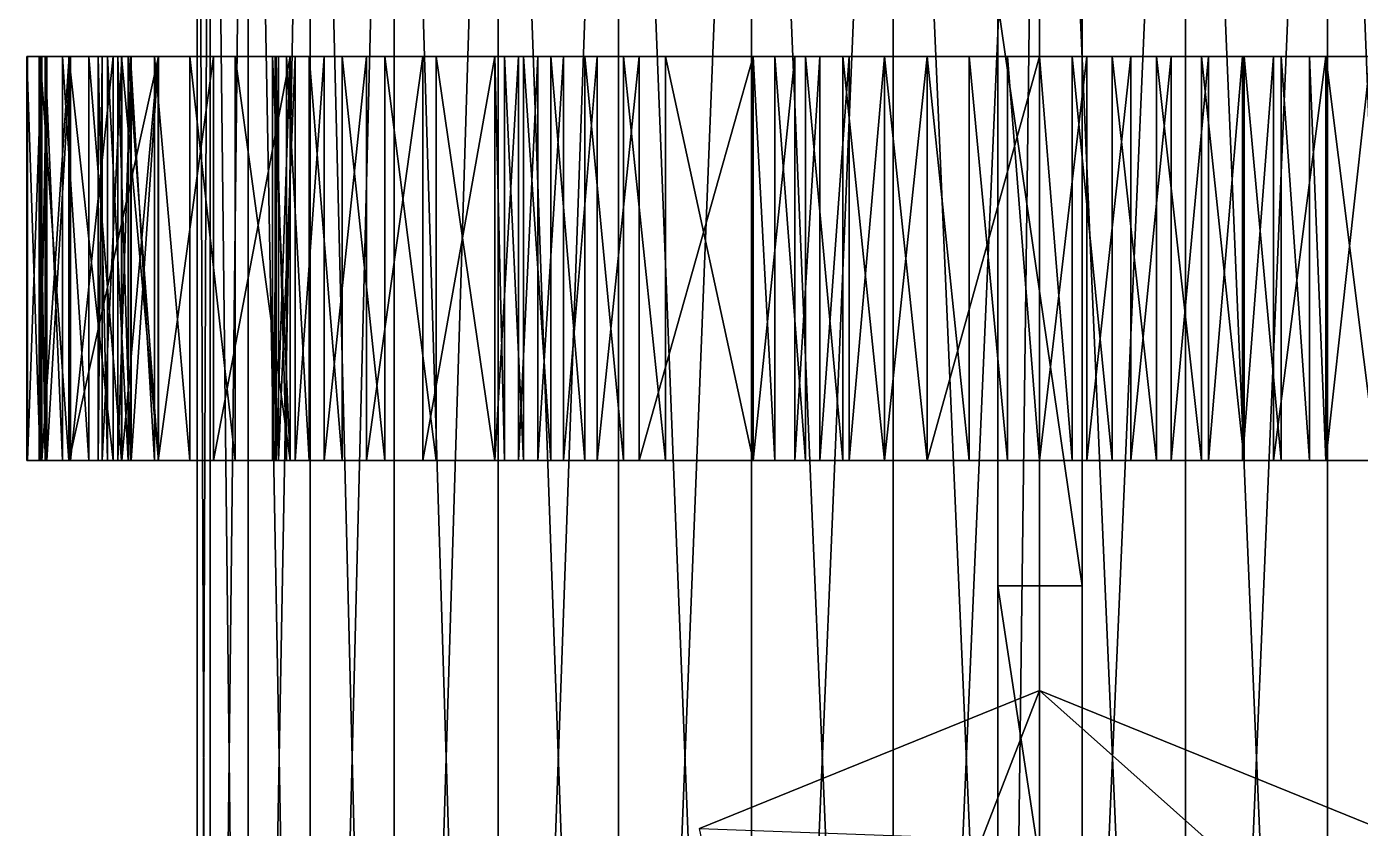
# Model space of a CAD drawing. Header units: metres. Extents: x -1.48 to 1.48, y -3.04 to 2.
# Drawn here: x -0.601 to 0.191, y -1.042 to -0.566 of the extents above; entities that cross this region are included whole.
import ezdxf

# ---------------------------------------------------------------- set-up
doc = ezdxf.new("R2010")
doc.units = ezdxf.units.M

msp = doc.modelspace()

# ---------------------------------------------------------------- linework, layer by layer
at = {"layer": 'Cylinder'}
for points in [[(0.08683, -2, -0.4924), (0.08682, 0, -0.4924), (0, 0, -0.5)], [(0, -2, 0.5), (0.08682, 0, 0.4924), (0.08682, -2, 0.4924)], [(0, -2, 0.5), (0, 0, 0.5), (0.08682, 0, 0.4924)], [(0.17101, -2, -0.46985), (0.08682, 0, -0.4924), (0.08683, -2, -0.4924)], [(0.17101, -2, -0.46985), (0.17101, 0, -0.46985), (0.08682, 0, -0.4924)], [(0.08682, -2, 0.4924), (0.17101, 0, 0.46985), (0.17101, -2, 0.46985)], [(0.08682, -2, 0.4924), (0.08682, 0, 0.4924), (0.17101, 0, 0.46985)], [(0.25, -2, -0.43301), (0.17101, 0, -0.46985), (0.17101, -2, -0.46985)], [(0.25, -2, -0.43301), (0.25, 0, -0.43301), (0.17101, 0, -0.46985)], [(0.17101, -2, 0.46985), (0.25, 0, 0.43301), (0.25, -2, 0.43301)], [(0.17101, -2, 0.46985), (0.17101, 0, 0.46985), (0.25, 0, 0.43301)], [(-0.5, -2, 0), (-0.4924, 0, 0.08682), (-0.4924, -2, 0.08682)], [(-0.5, -2, 0), (-0.5, 0, 0), (-0.4924, 0, 0.08682)], [(-0.4924, -2, -0.08682), (-0.5, 0, 0), (-0.5, -2, 0)], [(-0.4924, -2, -0.08682), (-0.4924, 0, -0.08682), (-0.5, 0, 0)], [(-0.4924, -2, 0.08682), (-0.46985, 0, 0.17101), (-0.46985, -2, 0.17101)], [(-0.4924, -2, 0.08682), (-0.4924, 0, 0.08682), (-0.46985, 0, 0.17101)], [(-0.46985, -2, -0.17101), (-0.4924, 0, -0.08682), (-0.4924, -2, -0.08682)], [(-0.46985, -2, -0.17101), (-0.46985, 0, -0.17101), (-0.4924, 0, -0.08682)], [(-0.46985, -2, 0.17101), (-0.43301, 0, 0.25), (-0.43301, -2, 0.25)], [(-0.46985, -2, 0.17101), (-0.46985, 0, 0.17101), (-0.43301, 0, 0.25)], [(-0.43301, -2, -0.25), (-0.46985, 0, -0.17101), (-0.46985, -2, -0.17101)], [(-0.43301, -2, -0.25), (-0.43301, 0, -0.25), (-0.46985, 0, -0.17101)], [(-0.43301, -2, 0.25), (-0.38302, 0, 0.32139), (-0.38302, -2, 0.32139)], [(-0.43301, -2, 0.25), (-0.43301, 0, 0.25), (-0.38302, 0, 0.32139)], [(-0.38302, -2, -0.32139), (-0.43301, 0, -0.25), (-0.43301, -2, -0.25)], [(-0.38302, -2, -0.32139), (-0.38302, 0, -0.32139), (-0.43301, 0, -0.25)], [(-0.38302, -2, 0.32139), (-0.32139, 0, 0.38302), (-0.32139, -2, 0.38302)], [(-0.38302, -2, 0.32139), (-0.38302, 0, 0.32139), (-0.32139, 0, 0.38302)], [(-0.32139, -2, -0.38302), (-0.38302, 0, -0.32139), (-0.38302, -2, -0.32139)], [(-0.32139, -2, -0.38302), (-0.32139, 0, -0.38302), (-0.38302, 0, -0.32139)], [(-0.32139, -2, 0.38302), (-0.25, 0, 0.43301), (-0.25, -2, 0.43301)], [(-0.32139, -2, 0.38302), (-0.32139, 0, 0.38302), (-0.25, 0, 0.43301)], [(-0.25, -2, -0.43301), (-0.32139, 0, -0.38302), (-0.32139, -2, -0.38302)], [(-0.25, -2, -0.43301), (-0.25, 0, -0.43301), (-0.32139, 0, -0.38302)], [(-0.25, -2, 0.43301), (-0.17101, 0, 0.46985), (-0.17101, -2, 0.46985)], [(-0.25, -2, 0.43301), (-0.25, 0, 0.43301), (-0.17101, 0, 0.46985)], [(-0.17101, -2, -0.46985), (-0.25, 0, -0.43301), (-0.25, -2, -0.43301)], [(-0.17101, -2, -0.46985), (-0.17101, 0, -0.46985), (-0.25, 0, -0.43301)], [(-0.17101, -2, 0.46985), (-0.08682, 0, 0.4924), (-0.08682, -2, 0.4924)], [(-0.17101, -2, 0.46985), (-0.17101, 0, 0.46985), (-0.08682, 0, 0.4924)], [(-0.08682, -2, -0.4924), (-0.17101, 0, -0.46985), (-0.17101, -2, -0.46985)], [(-0.08682, -2, -0.4924), (-0.08682, 0, -0.4924), (-0.17101, 0, -0.46985)], [(-0.08682, -2, 0.4924), (0, 0, 0.5), (0, -2, 0.5)], [(-0.08682, -2, 0.4924), (-0.08682, 0, 0.4924), (0, 0, 0.5)], [(0, -2, -0.5), (-0.08682, 0, -0.4924), (-0.08682, -2, -0.4924)], [(0, -2, -0.5), (0, 0, -0.5), (-0.08682, 0, -0.4924)], [(0.08683, -2, -0.4924), (0, 0, -0.5), (0, -2, -0.5)]]:
    msp.add_3dface(points, dxfattribs=at)
at = {"layer": 'Prism 2'}
for points in [[(-0.60131, -0.82342, 0.07097), (-0.6008, -0.58342, 0.09416), (-0.6008, -0.82342, 0.09416)], [(-0.60131, -0.82342, 0.07097), (-0.60131, -0.58342, 0.07097), (-0.6008, -0.58342, 0.09416)], [(-0.59333, -0.82342, 0.04719), (-0.60131, -0.58342, 0.07097), (-0.60131, -0.82342, 0.07097)], [(-0.59333, -0.82342, 0.04719), (-0.59333, -0.58342, 0.04719), (-0.60131, -0.58342, 0.07097)], [(-0.6008, -0.58342, 0.09416), (-0.60131, -0.58342, 0.07097), (-0.59226, -0.58342, 0.1162)], [(-0.59333, -0.58342, 0.04719), (-0.59226, -0.58342, 0.1162), (-0.60131, -0.58342, 0.07097)], [(-0.6008, -0.82342, 0.09416), (-0.59226, -0.58342, 0.1162), (-0.59226, -0.82342, 0.1162)], [(-0.6008, -0.82342, 0.09416), (-0.6008, -0.58342, 0.09416), (-0.59226, -0.58342, 0.1162)], [(-0.59399, -0.82342, -0.08562), (-0.58942, -0.58342, -0.05812), (-0.58942, -0.82342, -0.05812)], [(-0.59399, -0.82342, -0.08562), (-0.59399, -0.58342, -0.08562), (-0.58942, -0.58342, -0.05812)], [(-0.59038, -0.82342, -0.11083), (-0.59399, -0.58342, -0.08562), (-0.59399, -0.82342, -0.08562)], [(-0.59038, -0.82342, -0.11083), (-0.59038, -0.58342, -0.11083), (-0.59399, -0.58342, -0.08562)], [(-0.59399, -0.58342, -0.08562), (-0.59038, -0.58342, -0.11083), (-0.58005, -0.58342, -0.1328)], [(-0.58005, -0.58342, -0.1328), (-0.52308, -0.58342, -0.16996), (-0.59399, -0.58342, -0.08562)], [(-0.59399, -0.58342, -0.08562), (-0.52308, -0.58342, -0.16996), (-0.58942, -0.58342, -0.05812)], [(-0.57638, -0.82342, 0.02335), (-0.59333, -0.58342, 0.04719), (-0.59333, -0.82342, 0.04719)], [(-0.57638, -0.82342, 0.02335), (-0.57638, -0.58342, 0.02335), (-0.59333, -0.58342, 0.04719)], [(-0.59333, -0.58342, 0.04719), (-0.57638, -0.58342, 0.02335), (-0.57614, -0.58342, 0.13655)], [(-0.57614, -0.58342, 0.13655), (-0.59226, -0.58342, 0.1162), (-0.59333, -0.58342, 0.04719)], [(-0.59226, -0.82342, 0.1162), (-0.57614, -0.58342, 0.13655), (-0.57614, -0.82342, 0.13655)], [(-0.59226, -0.82342, 0.1162), (-0.59226, -0.58342, 0.1162), (-0.57614, -0.58342, 0.13655)], [(-0.58005, -0.82342, -0.1328), (-0.59038, -0.58342, -0.11083), (-0.59038, -0.82342, -0.11083)], [(-0.58005, -0.82342, -0.1328), (-0.58005, -0.58342, -0.1328), (-0.59038, -0.58342, -0.11083)], [(-0.58942, -0.82342, -0.05812), (-0.57524, -0.58342, -0.02927), (-0.57524, -0.82342, -0.02927)], [(-0.58942, -0.82342, -0.05812), (-0.58942, -0.58342, -0.05812), (-0.57524, -0.58342, -0.02927)], [(-0.52308, -0.58342, -0.16996), (-0.57524, -0.58342, -0.02927), (-0.58942, -0.58342, -0.05812)], [(-0.56442, -0.82342, -0.15061), (-0.58005, -0.58342, -0.1328), (-0.58005, -0.82342, -0.1328)], [(-0.56442, -0.82342, -0.15061), (-0.56442, -0.58342, -0.15061), (-0.58005, -0.58342, -0.1328)], [(-0.56442, -0.58342, -0.15061), (-0.52308, -0.58342, -0.16996), (-0.58005, -0.58342, -0.1328)], [(-0.55, -0.82342, 0), (-0.57638, -0.58342, 0.02335), (-0.57638, -0.82342, 0.02335)], [(-0.55, -0.82342, 0), (-0.55, -0.58342, 0), (-0.57638, -0.58342, 0.02335)], [(-0.52308, -0.58342, 0.16996), (-0.57638, -0.58342, 0.02335), (-0.55, -0.58342, 0)], [(-0.57614, -0.58342, 0.13655), (-0.57638, -0.58342, 0.02335), (-0.52308, -0.58342, 0.16996)], [(-0.57614, -0.82342, 0.13655), (-0.52308, -0.58342, 0.16996), (-0.52308, -0.82342, 0.16996)], [(-0.57614, -0.82342, 0.13655), (-0.57614, -0.58342, 0.13655), (-0.52308, -0.58342, 0.16996)], [(-0.57524, -0.82342, -0.02927), (-0.55, -0.58342, 0), (-0.55, -0.82342, 0)], [(-0.57524, -0.82342, -0.02927), (-0.57524, -0.58342, -0.02927), (-0.55, -0.58342, 0)], [(-0.57524, -0.58342, -0.02927), (-0.52308, -0.58342, -0.16996), (-0.55, -0.58342, 0)], [(-0.54495, -0.82342, -0.16331), (-0.56442, -0.58342, -0.15061), (-0.56442, -0.82342, -0.15061)], [(-0.54495, -0.82342, -0.16331), (-0.54495, -0.58342, -0.16331), (-0.56442, -0.58342, -0.15061)], [(-0.56442, -0.58342, -0.15061), (-0.54495, -0.58342, -0.16331), (-0.52308, -0.58342, -0.16996)], [(-0.55888, -0.82342, 0.24653), (-0.55642, -0.58342, 0.27207), (-0.55642, -0.82342, 0.27207)], [(-0.55888, -0.82342, 0.24653), (-0.55888, -0.58342, 0.24653), (-0.55642, -0.58342, 0.27207)], [(-0.55341, -0.82342, 0.21972), (-0.55888, -0.58342, 0.24653), (-0.55888, -0.82342, 0.24653)], [(-0.55341, -0.82342, 0.21972), (-0.55341, -0.58342, 0.21972), (-0.55888, -0.58342, 0.24653)], [(-0.52323, -0.58342, 0.3117), (-0.55888, -0.58342, 0.24653), (-0.49029, -0.58342, 0.32195)], [(-0.55341, -0.58342, 0.21972), (-0.49029, -0.58342, 0.32195), (-0.55888, -0.58342, 0.24653)], [(-0.55642, -0.58342, 0.27207), (-0.55888, -0.58342, 0.24653), (-0.52323, -0.58342, 0.3117)], [(-0.55642, -0.82342, 0.27207), (-0.54491, -0.58342, 0.29443), (-0.54491, -0.82342, 0.29443)], [(-0.55642, -0.82342, 0.27207), (-0.55642, -0.58342, 0.27207), (-0.54491, -0.58342, 0.29443)], [(-0.54491, -0.58342, 0.29443), (-0.55642, -0.58342, 0.27207), (-0.52323, -0.58342, 0.3117)], [(-0.5411, -0.82342, 0.19356), (-0.55341, -0.58342, 0.21972), (-0.55341, -0.82342, 0.21972)], [(-0.5411, -0.82342, 0.19356), (-0.5411, -0.58342, 0.19356), (-0.55341, -0.58342, 0.21972)], [(-0.5411, -0.58342, 0.19356), (-0.49029, -0.58342, 0.32195), (-0.55341, -0.58342, 0.21972)], [(-0.52308, -0.58342, 0.16996), (-0.55, -0.58342, 0), (-0.52308, -0.58342, -0.16996)], [(-0.54717, -0.82342, -0.25434), (-0.54716, -0.58342, -0.2291), (-0.54716, -0.82342, -0.2291)], [(-0.54717, -0.82342, -0.25434), (-0.54717, -0.58342, -0.25434), (-0.54716, -0.58342, -0.2291)], [(-0.53975, -0.82342, -0.27624), (-0.54717, -0.58342, -0.25434), (-0.54717, -0.82342, -0.25434)], [(-0.53975, -0.82342, -0.27624), (-0.53975, -0.58342, -0.27624), (-0.54717, -0.58342, -0.25434)], [(-0.54717, -0.58342, -0.25434), (-0.53975, -0.58342, -0.27624), (-0.52538, -0.58342, -0.29443)], [(-0.52538, -0.58342, -0.29443), (-0.54716, -0.58342, -0.2291), (-0.54717, -0.58342, -0.25434)], [(-0.54716, -0.82342, -0.2291), (-0.53928, -0.58342, -0.20085), (-0.53928, -0.82342, -0.20085)], [(-0.54716, -0.82342, -0.2291), (-0.54716, -0.58342, -0.2291), (-0.53928, -0.58342, -0.20085)], [(-0.52538, -0.58342, -0.29443), (-0.50448, -0.58342, -0.30857), (-0.54716, -0.58342, -0.2291)], [(-0.50448, -0.58342, -0.30857), (-0.53928, -0.58342, -0.20085), (-0.54716, -0.58342, -0.2291)], [(-0.52308, -0.82342, -0.16996), (-0.54495, -0.58342, -0.16331), (-0.54495, -0.82342, -0.16331)], [(-0.52308, -0.82342, -0.16996), (-0.52308, -0.58342, -0.16996), (-0.54495, -0.58342, -0.16331)], [(-0.54491, -0.82342, 0.29443), (-0.52323, -0.58342, 0.3117), (-0.52323, -0.82342, 0.3117)], [(-0.54491, -0.82342, 0.29443), (-0.54491, -0.58342, 0.29443), (-0.52323, -0.58342, 0.3117)], [(-0.52308, -0.82342, 0.16996), (-0.5411, -0.58342, 0.19356), (-0.5411, -0.82342, 0.19356)], [(-0.52308, -0.82342, 0.16996), (-0.52308, -0.58342, 0.16996), (-0.5411, -0.58342, 0.19356)], [(-0.5411, -0.58342, 0.19356), (-0.44496, -0.58342, 0.32328), (-0.49029, -0.58342, 0.32195)], [(-0.44496, -0.58342, 0.32328), (-0.5411, -0.58342, 0.19356), (-0.52308, -0.58342, 0.16996)], [(-0.52538, -0.82342, -0.29443), (-0.53975, -0.58342, -0.27624), (-0.53975, -0.82342, -0.27624)], [(-0.52538, -0.82342, -0.29443), (-0.52538, -0.58342, -0.29443), (-0.53975, -0.58342, -0.27624)], [(-0.53928, -0.82342, -0.20085), (-0.52308, -0.58342, -0.16996), (-0.52308, -0.82342, -0.16996)], [(-0.53928, -0.82342, -0.20085), (-0.53928, -0.58342, -0.20085), (-0.52308, -0.58342, -0.16996)], [(-0.53928, -0.58342, -0.20085), (-0.50448, -0.58342, -0.30857), (-0.47753, -0.58342, -0.31831)], [(-0.47753, -0.58342, -0.31831), (-0.52308, -0.58342, -0.16996), (-0.53928, -0.58342, -0.20085)], [(-0.50448, -0.82342, -0.30857), (-0.52538, -0.58342, -0.29443), (-0.52538, -0.82342, -0.29443)], [(-0.50448, -0.82342, -0.30857), (-0.50448, -0.58342, -0.30857), (-0.52538, -0.58342, -0.29443)], [(-0.52323, -0.82342, 0.3117), (-0.49029, -0.58342, 0.32195), (-0.49029, -0.82342, 0.32195)], [(-0.52323, -0.82342, 0.3117), (-0.52323, -0.58342, 0.3117), (-0.49029, -0.58342, 0.32195)], [(0.16996, -0.58342, -0.52308), (0.16996, -0.58342, 0.52308), (-0.52308, -0.58342, 0.16996)], [(-0.16996, -0.58342, -0.52308), (0.16996, -0.58342, -0.52308), (-0.52308, -0.58342, 0.16996)], [(-0.52308, -0.58342, -0.16996), (-0.47753, -0.58342, -0.31831), (-0.44496, -0.58342, -0.32328)], [(-0.52308, -0.58342, -0.16996), (-0.16996, -0.58342, -0.52308), (-0.52308, -0.58342, 0.16996)], [(-0.16996, -0.58342, -0.52308), (-0.52308, -0.58342, -0.16996), (-0.44496, -0.58342, -0.32328)], [(-0.52308, -0.58342, 0.16996), (-0.16996, -0.58342, 0.52308), (-0.44496, -0.58342, 0.32328)], [(0.16996, -0.58342, 0.52308), (-0.16996, -0.58342, 0.52308), (-0.52308, -0.58342, 0.16996)], [(-0.47753, -0.82342, -0.31831), (-0.50448, -0.58342, -0.30857), (-0.50448, -0.82342, -0.30857)], [(-0.47753, -0.82342, -0.31831), (-0.47753, -0.58342, -0.31831), (-0.50448, -0.58342, -0.30857)], [(-0.49029, -0.82342, 0.32195), (-0.44496, -0.58342, 0.32328), (-0.44496, -0.82342, 0.32328)], [(-0.49029, -0.82342, 0.32195), (-0.49029, -0.58342, 0.32195), (-0.44496, -0.58342, 0.32328)], [(-0.44496, -0.82342, -0.32328), (-0.47753, -0.58342, -0.31831), (-0.47753, -0.82342, -0.31831)], [(-0.44496, -0.82342, -0.32328), (-0.44496, -0.58342, -0.32328), (-0.47753, -0.58342, -0.31831)], [(-0.45527, -0.82342, 0.39099), (-0.45185, -0.58342, 0.41636), (-0.45185, -0.82342, 0.41636)], [(-0.45527, -0.82342, 0.39099), (-0.45527, -0.58342, 0.39099), (-0.45185, -0.58342, 0.41636)], [(-0.44496, -0.82342, 0.32328), (-0.45527, -0.58342, 0.39099), (-0.45527, -0.82342, 0.39099)], [(-0.44496, -0.82342, 0.32328), (-0.44496, -0.58342, 0.32328), (-0.45527, -0.58342, 0.39099)], [(-0.36601, -0.58342, 0.45344), (-0.45527, -0.58342, 0.39099), (-0.44496, -0.58342, 0.32328)], [(-0.39959, -0.58342, 0.45449), (-0.45527, -0.58342, 0.39099), (-0.36601, -0.58342, 0.45344)], [(-0.39959, -0.58342, 0.45449), (-0.45185, -0.58342, 0.41636), (-0.45527, -0.58342, 0.39099)], [(-0.45371, -0.82342, -0.38084), (-0.45321, -0.58342, -0.35325), (-0.45321, -0.82342, -0.35325)], [(-0.45371, -0.82342, -0.38084), (-0.45371, -0.58342, -0.38084), (-0.45321, -0.58342, -0.35325)], [(-0.44697, -0.82342, -0.40513), (-0.45371, -0.58342, -0.38084), (-0.45371, -0.82342, -0.38084)], [(-0.44697, -0.82342, -0.40513), (-0.44697, -0.58342, -0.40513), (-0.45371, -0.58342, -0.38084)], [(-0.38865, -0.58342, -0.44902), (-0.45371, -0.58342, -0.38084), (-0.41391, -0.58342, -0.44013)], [(-0.45321, -0.58342, -0.35325), (-0.45371, -0.58342, -0.38084), (-0.38865, -0.58342, -0.44902)], [(-0.41391, -0.58342, -0.44013), (-0.45371, -0.58342, -0.38084), (-0.44697, -0.58342, -0.40513)], [(-0.45321, -0.82342, -0.35325), (-0.44496, -0.58342, -0.32328), (-0.44496, -0.82342, -0.32328)], [(-0.45321, -0.82342, -0.35325), (-0.45321, -0.58342, -0.35325), (-0.44496, -0.58342, -0.32328)], [(-0.35826, -0.58342, -0.45093), (-0.45321, -0.58342, -0.35325), (-0.38865, -0.58342, -0.44902)], [(-0.45321, -0.58342, -0.35325), (-0.35826, -0.58342, -0.45093), (-0.44496, -0.58342, -0.32328)], [(-0.45185, -0.82342, 0.41636), (-0.44186, -0.58342, 0.43561), (-0.44186, -0.82342, 0.43561)], [(-0.45185, -0.82342, 0.41636), (-0.45185, -0.58342, 0.41636), (-0.44186, -0.58342, 0.43561)], [(-0.45185, -0.58342, 0.41636), (-0.39959, -0.58342, 0.45449), (-0.42466, -0.58342, 0.44843)], [(-0.44186, -0.58342, 0.43561), (-0.45185, -0.58342, 0.41636), (-0.42466, -0.58342, 0.44843)], [(-0.43353, -0.82342, -0.4252), (-0.44697, -0.58342, -0.40513), (-0.44697, -0.82342, -0.40513)], [(-0.43353, -0.82342, -0.4252), (-0.43353, -0.58342, -0.4252), (-0.44697, -0.58342, -0.40513)], [(-0.41391, -0.58342, -0.44013), (-0.44697, -0.58342, -0.40513), (-0.43353, -0.58342, -0.4252)], [(-0.44496, -0.58342, -0.32328), (-0.35826, -0.58342, -0.45093), (-0.32328, -0.58342, -0.44496)], [(-0.32328, -0.58342, -0.44496), (-0.16996, -0.58342, -0.52308), (-0.44496, -0.58342, -0.32328)], [(-0.44496, -0.58342, 0.32328), (-0.16996, -0.58342, 0.52308), (-0.32328, -0.58342, 0.44496)], [(-0.32328, -0.58342, 0.44496), (-0.36601, -0.58342, 0.45344), (-0.44496, -0.58342, 0.32328)], [(-0.44186, -0.82342, 0.43561), (-0.42466, -0.58342, 0.44843), (-0.42466, -0.82342, 0.44843)], [(-0.44186, -0.82342, 0.43561), (-0.44186, -0.58342, 0.43561), (-0.42466, -0.58342, 0.44843)], [(-0.41391, -0.82342, -0.44013), (-0.43353, -0.58342, -0.4252), (-0.43353, -0.82342, -0.4252)], [(-0.41391, -0.82342, -0.44013), (-0.41391, -0.58342, -0.44013), (-0.43353, -0.58342, -0.4252)], [(-0.42466, -0.82342, 0.44843), (-0.39959, -0.58342, 0.45449), (-0.39959, -0.82342, 0.45449)], [(-0.42466, -0.82342, 0.44843), (-0.42466, -0.58342, 0.44843), (-0.39959, -0.58342, 0.45449)], [(-0.38865, -0.82342, -0.44902), (-0.41391, -0.58342, -0.44013), (-0.41391, -0.82342, -0.44013)], [(-0.38865, -0.82342, -0.44902), (-0.38865, -0.58342, -0.44902), (-0.41391, -0.58342, -0.44013)], [(-0.39959, -0.82342, 0.45449), (-0.36601, -0.58342, 0.45344), (-0.36601, -0.82342, 0.45344)], [(-0.39959, -0.82342, 0.45449), (-0.39959, -0.58342, 0.45449), (-0.36601, -0.58342, 0.45344)], [(-0.35826, -0.82342, -0.45093), (-0.38865, -0.58342, -0.44902), (-0.38865, -0.82342, -0.44902)], [(-0.35826, -0.82342, -0.45093), (-0.35826, -0.58342, -0.45093), (-0.38865, -0.58342, -0.44902)], [(-0.36601, -0.82342, 0.45344), (-0.32328, -0.58342, 0.44496), (-0.32328, -0.82342, 0.44496)], [(-0.36601, -0.82342, 0.45344), (-0.36601, -0.58342, 0.45344), (-0.32328, -0.58342, 0.44496)], [(-0.32328, -0.82342, -0.44496), (-0.35826, -0.58342, -0.45093), (-0.35826, -0.82342, -0.45093)], [(-0.32328, -0.82342, -0.44496), (-0.32328, -0.58342, -0.44496), (-0.35826, -0.58342, -0.45093)], [(-0.32328, -0.82342, 0.44496), (-0.30935, -0.58342, 0.50448), (-0.30935, -0.82342, 0.50448)], [(-0.32328, -0.82342, 0.44496), (-0.32328, -0.58342, 0.44496), (-0.30935, -0.58342, 0.50448)], [(-0.31762, -0.82342, -0.47867), (-0.32328, -0.58342, -0.44496), (-0.32328, -0.82342, -0.44496)], [(-0.31762, -0.82342, -0.47867), (-0.31762, -0.58342, -0.47867), (-0.32328, -0.58342, -0.44496)], [(-0.16996, -0.58342, -0.52308), (-0.32328, -0.58342, -0.44496), (-0.31762, -0.58342, -0.47867)], [(-0.23769, -0.58342, 0.54091), (-0.32328, -0.58342, 0.44496), (-0.16996, -0.58342, 0.52308)], [(-0.23769, -0.58342, 0.54091), (-0.30935, -0.58342, 0.50448), (-0.32328, -0.58342, 0.44496)], [(-0.30623, -0.82342, -0.50527), (-0.31762, -0.58342, -0.47867), (-0.31762, -0.82342, -0.47867)], [(-0.30623, -0.82342, -0.50527), (-0.30623, -0.58342, -0.50527), (-0.31762, -0.58342, -0.47867)], [(-0.16996, -0.58342, -0.52308), (-0.31762, -0.58342, -0.47867), (-0.22207, -0.58342, -0.54325)], [(-0.31762, -0.58342, -0.47867), (-0.30623, -0.58342, -0.50527), (-0.22207, -0.58342, -0.54325)], [(-0.30935, -0.82342, 0.50448), (-0.29785, -0.58342, 0.52342), (-0.29785, -0.82342, 0.52342)], [(-0.30935, -0.82342, 0.50448), (-0.30935, -0.58342, 0.50448), (-0.29785, -0.58342, 0.52342)], [(-0.29785, -0.58342, 0.52342), (-0.30935, -0.58342, 0.50448), (-0.26264, -0.58342, 0.54131)], [(-0.23769, -0.58342, 0.54091), (-0.26264, -0.58342, 0.54131), (-0.30935, -0.58342, 0.50448)], [(-0.29004, -0.82342, -0.52489), (-0.30623, -0.58342, -0.50527), (-0.30623, -0.82342, -0.50527)], [(-0.29004, -0.82342, -0.52489), (-0.29004, -0.58342, -0.52489), (-0.30623, -0.58342, -0.50527)], [(-0.30623, -0.58342, -0.50527), (-0.24702, -0.58342, -0.54375), (-0.22207, -0.58342, -0.54325)], [(-0.24702, -0.58342, -0.54375), (-0.30623, -0.58342, -0.50527), (-0.29004, -0.58342, -0.52489)], [(-0.29785, -0.82342, 0.52342), (-0.28249, -0.58342, 0.53559), (-0.28249, -0.82342, 0.53559)], [(-0.29785, -0.82342, 0.52342), (-0.29785, -0.58342, 0.52342), (-0.28249, -0.58342, 0.53559)], [(-0.29785, -0.58342, 0.52342), (-0.26264, -0.58342, 0.54131), (-0.28249, -0.58342, 0.53559)], [(-0.26999, -0.82342, -0.53767), (-0.29004, -0.58342, -0.52489), (-0.29004, -0.82342, -0.52489)], [(-0.26999, -0.82342, -0.53767), (-0.26999, -0.58342, -0.53767), (-0.29004, -0.58342, -0.52489)], [(-0.29004, -0.58342, -0.52489), (-0.26999, -0.58342, -0.53767), (-0.24702, -0.58342, -0.54375)], [(-0.28249, -0.82342, 0.53559), (-0.26264, -0.58342, 0.54131), (-0.26264, -0.82342, 0.54131)], [(-0.28249, -0.82342, 0.53559), (-0.28249, -0.58342, 0.53559), (-0.26264, -0.58342, 0.54131)], [(-0.24702, -0.82342, -0.54375), (-0.26999, -0.58342, -0.53767), (-0.26999, -0.82342, -0.53767)], [(-0.24702, -0.82342, -0.54375), (-0.24702, -0.58342, -0.54375), (-0.26999, -0.58342, -0.53767)], [(-0.26264, -0.82342, 0.54131), (-0.23769, -0.58342, 0.54091), (-0.23769, -0.82342, 0.54091)], [(-0.26264, -0.82342, 0.54131), (-0.26264, -0.58342, 0.54131), (-0.23769, -0.58342, 0.54091)], [(-0.22207, -0.82342, -0.54325), (-0.24702, -0.58342, -0.54375), (-0.24702, -0.82342, -0.54375)], [(-0.22207, -0.82342, -0.54325), (-0.22207, -0.58342, -0.54325), (-0.24702, -0.58342, -0.54375)], [(-0.23769, -0.82342, 0.54091), (-0.16996, -0.58342, 0.52308), (-0.16996, -0.82342, 0.52308)], [(-0.23769, -0.82342, 0.54091), (-0.23769, -0.58342, 0.54091), (-0.16996, -0.58342, 0.52308)], [(-0.16996, -0.82342, -0.52308), (-0.22207, -0.58342, -0.54325), (-0.22207, -0.82342, -0.54325)], [(-0.16996, -0.82342, -0.52308), (-0.16996, -0.58342, -0.52308), (-0.22207, -0.58342, -0.54325)], [(-0.16996, -0.82342, 0.52308), (-0.14514, -0.58342, 0.57692), (-0.14514, -0.82342, 0.57692)], [(-0.16996, -0.82342, 0.52308), (-0.16996, -0.58342, 0.52308), (-0.14514, -0.58342, 0.57692)], [(-0.15715, -0.82342, -0.54883), (-0.16996, -0.58342, -0.52308), (-0.16996, -0.82342, -0.52308)], [(-0.15715, -0.82342, -0.54883), (-0.15715, -0.58342, -0.54883), (-0.16996, -0.58342, -0.52308)], [(0, -0.58342, -0.55), (0.16996, -0.58342, -0.52308), (-0.16996, -0.58342, -0.52308)], [(-0.16996, -0.58342, -0.52308), (-0.06658, -0.58342, -0.58862), (0, -0.58342, -0.55)], [(-0.09208, -0.58342, -0.5883), (-0.06658, -0.58342, -0.58862), (-0.16996, -0.58342, -0.52308)], [(-0.16996, -0.58342, -0.52308), (-0.11669, -0.58342, -0.58151), (-0.09208, -0.58342, -0.5883)], [(-0.16996, -0.58342, -0.52308), (-0.15715, -0.58342, -0.54883), (-0.11669, -0.58342, -0.58151)], [(-0.06672, -0.58342, 0.59567), (-0.16996, -0.58342, 0.52308), (0, -0.58342, 0.55)], [(-0.14514, -0.58342, 0.57692), (-0.16996, -0.58342, 0.52308), (-0.06672, -0.58342, 0.59567)], [(-0.16996, -0.58342, 0.52308), (0.16996, -0.58342, 0.52308), (0, -0.58342, 0.55)], [(-0.13889, -0.82342, -0.56833), (-0.15715, -0.58342, -0.54883), (-0.15715, -0.82342, -0.54883)], [(-0.13889, -0.82342, -0.56833), (-0.13889, -0.58342, -0.56833), (-0.15715, -0.58342, -0.54883)], [(-0.15715, -0.58342, -0.54883), (-0.13889, -0.58342, -0.56833), (-0.11669, -0.58342, -0.58151)], [(-0.14514, -0.82342, 0.57692), (-0.13036, -0.58342, 0.59372), (-0.13036, -0.82342, 0.59372)], [(-0.14514, -0.82342, 0.57692), (-0.14514, -0.58342, 0.57692), (-0.13036, -0.58342, 0.59372)], [(-0.06672, -0.58342, 0.59567), (-0.09197, -0.58342, 0.60376), (-0.14514, -0.58342, 0.57692)], [(-0.09197, -0.58342, 0.60376), (-0.13036, -0.58342, 0.59372), (-0.14514, -0.58342, 0.57692)], [(-0.11669, -0.82342, -0.58151), (-0.13889, -0.58342, -0.56833), (-0.13889, -0.82342, -0.56833)], [(-0.11669, -0.82342, -0.58151), (-0.11669, -0.58342, -0.58151), (-0.13889, -0.58342, -0.56833)], [(-0.13036, -0.82342, 0.59372), (-0.11291, -0.58342, 0.60288), (-0.11291, -0.82342, 0.60288)], [(-0.13036, -0.82342, 0.59372), (-0.13036, -0.58342, 0.59372), (-0.11291, -0.58342, 0.60288)], [(-0.09197, -0.58342, 0.60376), (-0.11291, -0.58342, 0.60288), (-0.13036, -0.58342, 0.59372)], [(-0.09208, -0.82342, -0.5883), (-0.11669, -0.58342, -0.58151), (-0.11669, -0.82342, -0.58151)], [(-0.09208, -0.82342, -0.5883), (-0.09208, -0.58342, -0.5883), (-0.11669, -0.58342, -0.58151)], [(-0.11291, -0.82342, 0.60288), (-0.09197, -0.58342, 0.60376), (-0.09197, -0.82342, 0.60376)], [(-0.11291, -0.82342, 0.60288), (-0.11291, -0.58342, 0.60288), (-0.09197, -0.58342, 0.60376)], [(-0.06658, -0.82342, -0.58862), (-0.09208, -0.58342, -0.5883), (-0.09208, -0.82342, -0.5883)], [(-0.06658, -0.82342, -0.58862), (-0.06658, -0.58342, -0.58862), (-0.09208, -0.58342, -0.5883)], [(-0.09197, -0.82342, 0.60376), (-0.06672, -0.58342, 0.59567), (-0.06672, -0.82342, 0.59567)], [(-0.09197, -0.82342, 0.60376), (-0.09197, -0.58342, 0.60376), (-0.06672, -0.58342, 0.59567)], [(-0.06672, -0.82342, 0.59567), (0, -0.58342, 0.55), (0, -0.82342, 0.55)], [(-0.06672, -0.82342, 0.59567), (-0.06672, -0.58342, 0.59567), (0, -0.58342, 0.55)], [(-0.04172, -0.82342, -0.58239), (-0.06658, -0.58342, -0.58862), (-0.06658, -0.82342, -0.58862)], [(-0.04172, -0.82342, -0.58239), (-0.04172, -0.58342, -0.58239), (-0.06658, -0.58342, -0.58862)], [(0, -0.58342, -0.55), (-0.06658, -0.58342, -0.58862), (-0.04172, -0.58342, -0.58239)], [(-0.01902, -0.82342, -0.56954), (-0.04172, -0.58342, -0.58239), (-0.04172, -0.82342, -0.58239)], [(-0.01902, -0.82342, -0.56954), (-0.01902, -0.58342, -0.56954), (-0.04172, -0.58342, -0.58239)], [(0, -0.58342, -0.55), (-0.04172, -0.58342, -0.58239), (-0.01902, -0.58342, -0.56954)], [(0, -0.82342, -0.55), (-0.01902, -0.58342, -0.56954), (-0.01902, -0.82342, -0.56954)], [(0, -0.82342, -0.55), (0, -0.58342, -0.55), (-0.01902, -0.58342, -0.56954)], [(0.01947, -0.82342, -0.57365), (0, -0.58342, -0.55), (0, -0.82342, -0.55)], [(0.01947, -0.82342, -0.57365), (0.01947, -0.58342, -0.57365), (0, -0.58342, -0.55)], [(0, -0.82342, 0.55), (0.02813, -0.58342, 0.57729), (0.02813, -0.82342, 0.57729)], [(0, -0.82342, 0.55), (0, -0.58342, 0.55), (0.02813, -0.58342, 0.57729)], [(0, -0.58342, -0.55), (0.06951, -0.58342, -0.59155), (0.09624, -0.58342, -0.5883)], [(0.06951, -0.58342, -0.59155), (0, -0.58342, -0.55), (0.01947, -0.58342, -0.57365)], [(0.12157, -0.58342, -0.57858), (0, -0.58342, -0.55), (0.09624, -0.58342, -0.5883)], [(0.16996, -0.58342, -0.52308), (0, -0.58342, -0.55), (0.12157, -0.58342, -0.57858)], [(0.02813, -0.58342, 0.57729), (0, -0.58342, 0.55), (0.13889, -0.58342, 0.56989)], [(0.13889, -0.58342, 0.56989), (0, -0.58342, 0.55), (0.16996, -0.58342, 0.52308)], [(0.04328, -0.82342, -0.58708), (0.01947, -0.58342, -0.57365), (0.01947, -0.82342, -0.57365)], [(0.04328, -0.82342, -0.58708), (0.04328, -0.58342, -0.58708), (0.01947, -0.58342, -0.57365)], [(0.04328, -0.58342, -0.58708), (0.06951, -0.58342, -0.59155), (0.01947, -0.58342, -0.57365)], [(0.02813, -0.82342, 0.57729), (0.05422, -0.58342, 0.59333), (0.05422, -0.82342, 0.59333)], [(0.02813, -0.82342, 0.57729), (0.02813, -0.58342, 0.57729), (0.05422, -0.58342, 0.59333)], [(0.02813, -0.58342, 0.57729), (0.13889, -0.58342, 0.56989), (0.05422, -0.58342, 0.59333)], [(0.06951, -0.82342, -0.59155), (0.04328, -0.58342, -0.58708), (0.04328, -0.82342, -0.58708)], [(0.06951, -0.82342, -0.59155), (0.06951, -0.58342, -0.59155), (0.04328, -0.58342, -0.58708)], [(0.05422, -0.82342, 0.59333), (0.0783, -0.58342, 0.59936), (0.0783, -0.82342, 0.59936)], [(0.05422, -0.82342, 0.59333), (0.05422, -0.58342, 0.59333), (0.0783, -0.58342, 0.59936)], [(0.1206, -0.58342, 0.5864), (0.05422, -0.58342, 0.59333), (0.13889, -0.58342, 0.56989)], [(0.0783, -0.58342, 0.59936), (0.05422, -0.58342, 0.59333), (0.10041, -0.58342, 0.59663)], [(0.1206, -0.58342, 0.5864), (0.10041, -0.58342, 0.59663), (0.05422, -0.58342, 0.59333)], [(0.09625, -0.82342, -0.5883), (0.06951, -0.58342, -0.59155), (0.06951, -0.82342, -0.59155)], [(0.09625, -0.82342, -0.5883), (0.09624, -0.58342, -0.5883), (0.06951, -0.58342, -0.59155)], [(0.0783, -0.82342, 0.59936), (0.10041, -0.58342, 0.59663), (0.10041, -0.82342, 0.59663)], [(0.0783, -0.82342, 0.59936), (0.0783, -0.58342, 0.59936), (0.10041, -0.58342, 0.59663)], [(0.12157, -0.82342, -0.57858), (0.09624, -0.58342, -0.5883), (0.09625, -0.82342, -0.5883)], [(0.12157, -0.82342, -0.57858), (0.12157, -0.58342, -0.57858), (0.09624, -0.58342, -0.5883)], [(0.10041, -0.82342, 0.59663), (0.1206, -0.58342, 0.5864), (0.1206, -0.82342, 0.5864)], [(0.10041, -0.82342, 0.59663), (0.10041, -0.58342, 0.59663), (0.1206, -0.58342, 0.5864)], [(0.1206, -0.82342, 0.5864), (0.13889, -0.58342, 0.56989), (0.13889, -0.82342, 0.56989)], [(0.1206, -0.82342, 0.5864), (0.1206, -0.58342, 0.5864), (0.13889, -0.58342, 0.56989)], [(0.14358, -0.82342, -0.56364), (0.12157, -0.58342, -0.57858), (0.12157, -0.82342, -0.57858)], [(0.14358, -0.82342, -0.56364), (0.14358, -0.58342, -0.56364), (0.12157, -0.58342, -0.57858)], [(0.12157, -0.58342, -0.57858), (0.14358, -0.58342, -0.56364), (0.16996, -0.58342, -0.52308)], [(0.13889, -0.82342, 0.56989), (0.16996, -0.58342, 0.52308), (0.16996, -0.82342, 0.52308)], [(0.13889, -0.82342, 0.56989), (0.13889, -0.58342, 0.56989), (0.16996, -0.58342, 0.52308)], [(0.16034, -0.82342, -0.54473), (0.14358, -0.58342, -0.56364), (0.14358, -0.82342, -0.56364)], [(0.16034, -0.82342, -0.54473), (0.16034, -0.58342, -0.54473), (0.14358, -0.58342, -0.56364)], [(0.14358, -0.58342, -0.56364), (0.16034, -0.58342, -0.54473), (0.16996, -0.58342, -0.52308)], [(0.16996, -0.82342, -0.52308), (0.16034, -0.58342, -0.54473), (0.16034, -0.82342, -0.54473)], [(0.16996, -0.82342, -0.52308), (0.16996, -0.58342, -0.52308), (0.16034, -0.58342, -0.54473)], [(0.20017, -0.82342, -0.53655), (0.16996, -0.58342, -0.52308), (0.16996, -0.82342, -0.52308)], [(0.20017, -0.82342, -0.53655), (0.20017, -0.58342, -0.53655), (0.16996, -0.58342, -0.52308)], [(0.16996, -0.82342, 0.52308), (0.19652, -0.58342, 0.54088), (0.19652, -0.82342, 0.54088)], [(0.16996, -0.82342, 0.52308), (0.16996, -0.58342, 0.52308), (0.19652, -0.58342, 0.54088)], [(0.32328, -0.58342, -0.44496), (0.16996, -0.58342, -0.52308), (0.20017, -0.58342, -0.53655)], [(0.55, -0.58342, 0), (0.16996, -0.58342, -0.52308), (0.52308, -0.58342, -0.16996)], [(0.16996, -0.58342, -0.52308), (0.32328, -0.58342, -0.44496), (0.52308, -0.58342, -0.16996)], [(0.16996, -0.58342, 0.52308), (0.55, -0.58342, 0), (0.52308, -0.58342, 0.16996)], [(0.16996, -0.58342, 0.52308), (0.32328, -0.58342, 0.44496), (0.29529, -0.58342, 0.50526)], [(0.19652, -0.58342, 0.54088), (0.16996, -0.58342, 0.52308), (0.29529, -0.58342, 0.50526)], [(0.52308, -0.58342, 0.16996), (0.32328, -0.58342, 0.44496), (0.16996, -0.58342, 0.52308)], [(0.55, -0.58342, 0), (0.16996, -0.58342, 0.52308), (0.16996, -0.58342, -0.52308)], [(-0.59226, -0.82342, 0.1162), (-0.59333, -0.82342, 0.04719), (-0.60131, -0.82342, 0.07097)], [(-0.60131, -0.82342, 0.07097), (-0.6008, -0.82342, 0.09416), (-0.59226, -0.82342, 0.1162)], [(-0.52308, -0.82342, -0.16996), (-0.58005, -0.82342, -0.1328), (-0.59399, -0.82342, -0.08562)], [(-0.58005, -0.82342, -0.1328), (-0.59038, -0.82342, -0.11083), (-0.59399, -0.82342, -0.08562)], [(-0.52308, -0.82342, -0.16996), (-0.59399, -0.82342, -0.08562), (-0.58942, -0.82342, -0.05812)], [(-0.59226, -0.82342, 0.1162), (-0.57614, -0.82342, 0.13655), (-0.59333, -0.82342, 0.04719)], [(-0.57638, -0.82342, 0.02335), (-0.59333, -0.82342, 0.04719), (-0.57614, -0.82342, 0.13655)], [(-0.57524, -0.82342, -0.02927), (-0.52308, -0.82342, -0.16996), (-0.58942, -0.82342, -0.05812)], [(-0.52308, -0.82342, -0.16996), (-0.56442, -0.82342, -0.15061), (-0.58005, -0.82342, -0.1328)], [(-0.52308, -0.82342, 0.16996), (-0.57638, -0.82342, 0.02335), (-0.57614, -0.82342, 0.13655)], [(-0.55, -0.82342, 0), (-0.57638, -0.82342, 0.02335), (-0.52308, -0.82342, 0.16996)], [(-0.52308, -0.82342, -0.16996), (-0.57524, -0.82342, -0.02927), (-0.55, -0.82342, 0)], [(-0.56442, -0.82342, -0.15061), (-0.52308, -0.82342, -0.16996), (-0.54495, -0.82342, -0.16331)], [(-0.55888, -0.82342, 0.24653), (-0.55642, -0.82342, 0.27207), (-0.52323, -0.82342, 0.3117)], [(-0.49029, -0.82342, 0.32195), (-0.55341, -0.82342, 0.21972), (-0.55888, -0.82342, 0.24653)], [(-0.49029, -0.82342, 0.32195), (-0.55888, -0.82342, 0.24653), (-0.52323, -0.82342, 0.3117)], [(-0.55642, -0.82342, 0.27207), (-0.54491, -0.82342, 0.29443), (-0.52323, -0.82342, 0.3117)], [(-0.5411, -0.82342, 0.19356), (-0.55341, -0.82342, 0.21972), (-0.49029, -0.82342, 0.32195)], [(-0.52308, -0.82342, 0.16996), (-0.52308, -0.82342, -0.16996), (-0.55, -0.82342, 0)], [(-0.52538, -0.82342, -0.29443), (-0.53975, -0.82342, -0.27624), (-0.54717, -0.82342, -0.25434)], [(-0.54716, -0.82342, -0.2291), (-0.52538, -0.82342, -0.29443), (-0.54717, -0.82342, -0.25434)], [(-0.50448, -0.82342, -0.30857), (-0.52538, -0.82342, -0.29443), (-0.54716, -0.82342, -0.2291)], [(-0.53928, -0.82342, -0.20085), (-0.50448, -0.82342, -0.30857), (-0.54716, -0.82342, -0.2291)], [(-0.44496, -0.82342, 0.32328), (-0.5411, -0.82342, 0.19356), (-0.49029, -0.82342, 0.32195)], [(-0.5411, -0.82342, 0.19356), (-0.44496, -0.82342, 0.32328), (-0.52308, -0.82342, 0.16996)], [(-0.47753, -0.82342, -0.31831), (-0.50448, -0.82342, -0.30857), (-0.53928, -0.82342, -0.20085)], [(-0.53928, -0.82342, -0.20085), (-0.52308, -0.82342, -0.16996), (-0.47753, -0.82342, -0.31831)], [(-0.44496, -0.82342, -0.32328), (-0.47753, -0.82342, -0.31831), (-0.52308, -0.82342, -0.16996)], [(-0.52308, -0.82342, -0.16996), (-0.16996, -0.82342, -0.52308), (-0.44496, -0.82342, -0.32328)], [(-0.52308, -0.82342, 0.16996), (-0.16996, -0.82342, -0.52308), (-0.52308, -0.82342, -0.16996)], [(-0.16996, -0.82342, -0.52308), (-0.52308, -0.82342, 0.16996), (0.16996, -0.82342, -0.52308)], [(-0.44496, -0.82342, 0.32328), (-0.16996, -0.82342, 0.52308), (-0.52308, -0.82342, 0.16996)], [(-0.16996, -0.82342, 0.52308), (0.16996, -0.82342, 0.52308), (-0.52308, -0.82342, 0.16996)], [(0.16996, -0.82342, 0.52308), (0.16996, -0.82342, -0.52308), (-0.52308, -0.82342, 0.16996)], [(-0.44496, -0.82342, 0.32328), (-0.45527, -0.82342, 0.39099), (-0.36601, -0.82342, 0.45344)], [(-0.45527, -0.82342, 0.39099), (-0.39959, -0.82342, 0.45449), (-0.36601, -0.82342, 0.45344)], [(-0.45527, -0.82342, 0.39099), (-0.45185, -0.82342, 0.41636), (-0.39959, -0.82342, 0.45449)], [(-0.41391, -0.82342, -0.44013), (-0.44697, -0.82342, -0.40513), (-0.45371, -0.82342, -0.38084)], [(-0.45321, -0.82342, -0.35325), (-0.38865, -0.82342, -0.44902), (-0.45371, -0.82342, -0.38084)], [(-0.38865, -0.82342, -0.44902), (-0.41391, -0.82342, -0.44013), (-0.45371, -0.82342, -0.38084)], [(-0.35826, -0.82342, -0.45093), (-0.45321, -0.82342, -0.35325), (-0.44496, -0.82342, -0.32328)], [(-0.38865, -0.82342, -0.44902), (-0.45321, -0.82342, -0.35325), (-0.35826, -0.82342, -0.45093)], [(-0.39959, -0.82342, 0.45449), (-0.45185, -0.82342, 0.41636), (-0.42466, -0.82342, 0.44843)], [(-0.45185, -0.82342, 0.41636), (-0.44186, -0.82342, 0.43561), (-0.42466, -0.82342, 0.44843)], [(-0.44697, -0.82342, -0.40513), (-0.41391, -0.82342, -0.44013), (-0.43353, -0.82342, -0.4252)], [(-0.32328, -0.82342, -0.44496), (-0.35826, -0.82342, -0.45093), (-0.44496, -0.82342, -0.32328)], [(-0.16996, -0.82342, -0.52308), (-0.32328, -0.82342, -0.44496), (-0.44496, -0.82342, -0.32328)], [(-0.16996, -0.82342, 0.52308), (-0.44496, -0.82342, 0.32328), (-0.32328, -0.82342, 0.44496)], [(-0.32328, -0.82342, 0.44496), (-0.44496, -0.82342, 0.32328), (-0.36601, -0.82342, 0.45344)], [(-0.32328, -0.82342, -0.44496), (-0.16996, -0.82342, -0.52308), (-0.31762, -0.82342, -0.47867)], [(-0.32328, -0.82342, 0.44496), (-0.30935, -0.82342, 0.50448), (-0.23769, -0.82342, 0.54091)], [(-0.16996, -0.82342, 0.52308), (-0.32328, -0.82342, 0.44496), (-0.23769, -0.82342, 0.54091)], [(-0.31762, -0.82342, -0.47867), (-0.22207, -0.82342, -0.54325), (-0.30623, -0.82342, -0.50527)], [(-0.22207, -0.82342, -0.54325), (-0.31762, -0.82342, -0.47867), (-0.16996, -0.82342, -0.52308)], [(-0.30935, -0.82342, 0.50448), (-0.29785, -0.82342, 0.52342), (-0.26264, -0.82342, 0.54131)], [(-0.30935, -0.82342, 0.50448), (-0.26264, -0.82342, 0.54131), (-0.23769, -0.82342, 0.54091)], [(-0.30623, -0.82342, -0.50527), (-0.22207, -0.82342, -0.54325), (-0.24702, -0.82342, -0.54375)], [(-0.30623, -0.82342, -0.50527), (-0.24702, -0.82342, -0.54375), (-0.29004, -0.82342, -0.52489)], [(-0.26264, -0.82342, 0.54131), (-0.29785, -0.82342, 0.52342), (-0.28249, -0.82342, 0.53559)], [(-0.29004, -0.82342, -0.52489), (-0.24702, -0.82342, -0.54375), (-0.26999, -0.82342, -0.53767)], [(-0.06658, -0.82342, -0.58862), (-0.09208, -0.82342, -0.5883), (-0.16996, -0.82342, -0.52308)], [(-0.11669, -0.82342, -0.58151), (-0.16996, -0.82342, -0.52308), (-0.09208, -0.82342, -0.5883)], [(-0.15715, -0.82342, -0.54883), (-0.16996, -0.82342, -0.52308), (-0.11669, -0.82342, -0.58151)], [(-0.06658, -0.82342, -0.58862), (-0.16996, -0.82342, -0.52308), (0, -0.82342, -0.55)], [(-0.06672, -0.82342, 0.59567), (-0.16996, -0.82342, 0.52308), (-0.14514, -0.82342, 0.57692)], [(0, -0.82342, 0.55), (-0.16996, -0.82342, 0.52308), (-0.06672, -0.82342, 0.59567)], [(0.16996, -0.82342, 0.52308), (-0.16996, -0.82342, 0.52308), (0, -0.82342, 0.55)], [(0.16996, -0.82342, -0.52308), (0, -0.82342, -0.55), (-0.16996, -0.82342, -0.52308)], [(-0.11669, -0.82342, -0.58151), (-0.13889, -0.82342, -0.56833), (-0.15715, -0.82342, -0.54883)], [(-0.14514, -0.82342, 0.57692), (-0.09197, -0.82342, 0.60376), (-0.06672, -0.82342, 0.59567)], [(-0.09197, -0.82342, 0.60376), (-0.14514, -0.82342, 0.57692), (-0.13036, -0.82342, 0.59372)], [(-0.11291, -0.82342, 0.60288), (-0.09197, -0.82342, 0.60376), (-0.13036, -0.82342, 0.59372)], [(-0.06658, -0.82342, -0.58862), (0, -0.82342, -0.55), (-0.04172, -0.82342, -0.58239)], [(-0.04172, -0.82342, -0.58239), (0, -0.82342, -0.55), (-0.01902, -0.82342, -0.56954)], [(0.06951, -0.82342, -0.59155), (0.01947, -0.82342, -0.57365), (0, -0.82342, -0.55)], [(0, -0.82342, -0.55), (0.09625, -0.82342, -0.5883), (0.06951, -0.82342, -0.59155)], [(0, -0.82342, -0.55), (0.16996, -0.82342, -0.52308), (0.12157, -0.82342, -0.57858)], [(0.09625, -0.82342, -0.5883), (0, -0.82342, -0.55), (0.12157, -0.82342, -0.57858)], [(0.13889, -0.82342, 0.56989), (0, -0.82342, 0.55), (0.02813, -0.82342, 0.57729)], [(0.13889, -0.82342, 0.56989), (0.16996, -0.82342, 0.52308), (0, -0.82342, 0.55)], [(0.01947, -0.82342, -0.57365), (0.06951, -0.82342, -0.59155), (0.04328, -0.82342, -0.58708)], [(0.13889, -0.82342, 0.56989), (0.02813, -0.82342, 0.57729), (0.05422, -0.82342, 0.59333)], [(0.1206, -0.82342, 0.5864), (0.05422, -0.82342, 0.59333), (0.10041, -0.82342, 0.59663)], [(0.05422, -0.82342, 0.59333), (0.0783, -0.82342, 0.59936), (0.10041, -0.82342, 0.59663)], [(0.05422, -0.82342, 0.59333), (0.1206, -0.82342, 0.5864), (0.13889, -0.82342, 0.56989)], [(0.16996, -0.82342, -0.52308), (0.14358, -0.82342, -0.56364), (0.12157, -0.82342, -0.57858)], [(0.16034, -0.82342, -0.54473), (0.14358, -0.82342, -0.56364), (0.16996, -0.82342, -0.52308)], [(0.16996, -0.82342, -0.52308), (0.32328, -0.82342, -0.44496), (0.20017, -0.82342, -0.53655)], [(0.32328, -0.82342, -0.44496), (0.16996, -0.82342, -0.52308), (0.52308, -0.82342, -0.16996)], [(0.52308, -0.82342, -0.16996), (0.16996, -0.82342, -0.52308), (0.55, -0.82342, 0)], [(0.16996, -0.82342, 0.52308), (0.29529, -0.82342, 0.50526), (0.32328, -0.82342, 0.44496)], [(0.29529, -0.82342, 0.50526), (0.16996, -0.82342, 0.52308), (0.19652, -0.82342, 0.54088)], [(0.16996, -0.82342, 0.52308), (0.32328, -0.82342, 0.44496), (0.52308, -0.82342, 0.16996)], [(0.16996, -0.82342, 0.52308), (0.55, -0.82342, 0), (0.16996, -0.82342, -0.52308)], [(0.55, -0.82342, 0), (0.16996, -0.82342, 0.52308), (0.52308, -0.82342, 0.16996)]]:
    msp.add_3dface(points, dxfattribs=at)
at = {"layer": 'Prism 24'}
for points in [[(0.02535, 1.909, 0.453), (-0.02465, -2.0285, 0.453), (0.02535, -2.0285, 0.453)], [(0.02535, 1.909, 0.453), (-0.02465, 1.909, 0.453), (-0.02465, -2.0285, 0.453)], [(-0.02465, 1.909, 0.453), (-0.02465, -1.59014, 0.50232), (-0.02465, -2.0285, 0.453)], [(-0.02465, -0.55194, 0.65612), (-0.02465, -0.89801, 0.60681), (-0.02465, 1.909, 0.453)], [(-0.02465, -1.22869, 0.55456), (-0.02465, 1.909, 0.453), (-0.02465, -0.89801, 0.60681)], [(-0.02465, 1.909, 0.453), (-0.02465, -1.22869, 0.55456), (-0.02465, -1.59014, 0.50232)], [(0.02535, 1.909, 0.453), (0.02535, -2.0285, 0.453), (0.02535, -1.59014, 0.50232)], [(0.02535, -0.55194, 0.65612), (0.02535, 1.909, 0.453), (0.02535, -0.89801, 0.60681)], [(0.02535, -1.22869, 0.55456), (0.02535, -0.89801, 0.60681), (0.02535, 1.909, 0.453)], [(0.02535, -1.22869, 0.55456), (0.02535, 1.909, 0.453), (0.02535, -1.59014, 0.50232)], [(0.02535, -0.89801, 0.60681), (-0.02465, -0.55194, 0.65612), (0.02535, -0.55194, 0.65612)], [(0.02535, -0.89801, 0.60681), (-0.02465, -0.89801, 0.60681), (-0.02465, -0.55194, 0.65612)], [(0.02535, -1.22869, 0.55456), (-0.02465, -0.89801, 0.60681), (0.02535, -0.89801, 0.60681)], [(0.02535, -1.22869, 0.55456), (-0.02465, -1.22869, 0.55456), (-0.02465, -0.89801, 0.60681)]]:
    msp.add_3dface(points, dxfattribs=at)
at = {"layer": 'Sphere 2'}
for points in [[(-0.14196, -1.32645, -0.005), (-0.20191, -1.04206, -0.005), (0, -0.96, -0.005)], [(-0.20191, -1.04206, -0.005), (0, -1.04939, -0.22336), (0, -0.96, -0.005)], [(-0.14196, -1.32645, -0.005), (0, -0.96, -0.005), (0, -1.26875, -0.005)], [(0, -1.26875, -0.005), (0, -0.96, -0.005), (0.20191, -1.04206, -0.005)], [(0, -0.96, -0.005), (0.18455, -1.1244, -0.22336), (0.20191, -1.04206, -0.005)], [(0, -0.96, -0.005), (0, -1.04939, -0.22336), (0.18455, -1.1244, -0.22336)]]:
    msp.add_3dface(points, dxfattribs=at)

doc.saveas('drawing.dxf')
